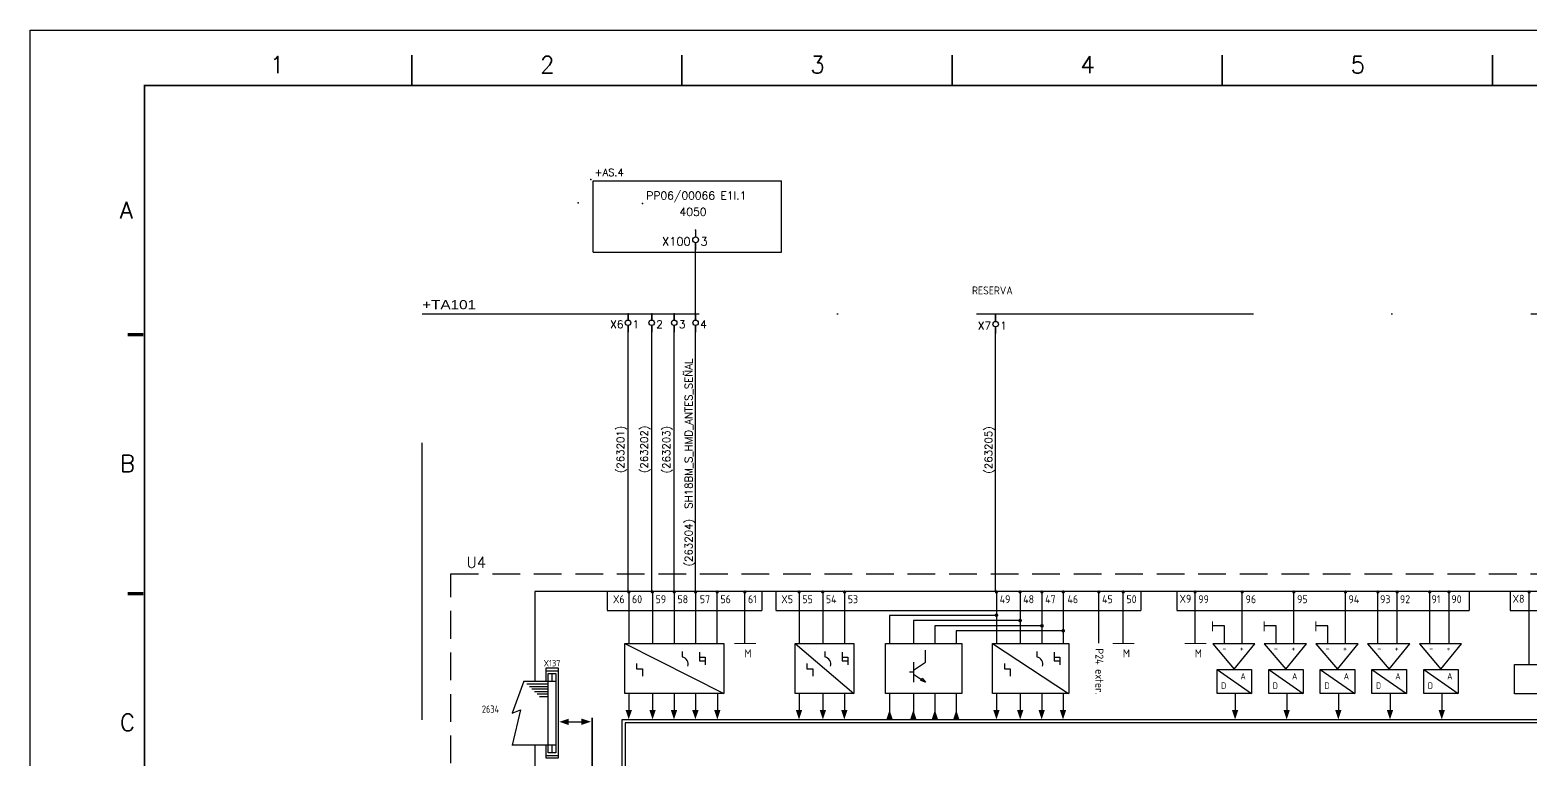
# Model space of a CAD drawing. Extents: x -25 to 1044, y -25744 to 292.
# Drawn here: x 56.4 to 327.5, y -5048.8 to -4916.9 of the extents above; entities that cross this region are included whole.
import ezdxf
from ezdxf.enums import TextEntityAlignment as Align

# ---------------------------------------------------------------- set-up
doc = ezdxf.new("R2010")
doc.units = 0
doc.header["$LTSCALE"] = 10
doc.header["$MEASUREMENT"] = 0
for name, pattern in [('DASHDOT', [1, 0.5, -0.25, 0, -0.25]), ('DASHED', [0.75, 0.5, -0.25]), ('LTY1', [0])]:
    doc.linetypes.add(name, pattern=pattern)
doc.layers.get('0').update_dxf_attribs({"linetype": 'CONTINUOUS'})
for name, color, linetype in [('1', 7, 'CONTINUOUS'), ('10', 5, 'CONTINUOUS'), ('2', 7, 'CONTINUOUS'), ('3', 8, 'CONTINUOUS'), ('8', 1, 'CONTINUOUS'), ('9', 6, 'CONTINUOUS'), ('ATRIBUTOS', 6, 'CONTINUOUS'), ('DIBUJO', 7, 'CONTINUOUS'), ('NODE', 7, 'CONTINUOUS')]:
    doc.layers.add(name, color=color, linetype=linetype)
doc.styles.add('DIN', font='DIN.shx', dxfattribs={"width": 0.85})
doc.styles.add('HELVETICA', font='HELV.SHX')
doc.styles.add('ISO', font='ISO')
doc.styles.add('ROMANS', font='romans')
doc.styles.get("Standard").update_dxf_attribs({"font": 'simplex'})

# ---------------------------------------------------------------- blocks, each defined once
blk = doc.blocks.new('ITEM')
at = {"layer": 'ATRIBUTOS', "style": 'HELVETICA', "width": 1.2}
blk.add_attdef('ITEM', (0, 1.25), '', height=2.5, dxfattribs=at)
blk = doc.blocks.new('NOD', base_point=(237.5, 170))
at = {"layer": 'NODE'}
blk.add_point((237.5, 170), dxfattribs=at)
blk = doc.blocks.new('PAGINA')
at = {"layer": '2'}
blk.add_blockref('NOD', (-1, -1), dxfattribs=at)
at = {"layer": '8', "style": 'ROMANS'}
blk.add_attdef('NPA', (0, -4.325), '', height=2, dxfattribs=at)
at = {"layer": '9', "style": 'ROMANS'}
blk.add_attdef('NP', (0, 0), '', height=2, dxfattribs=at)
blk = doc.blocks.new('$$PLD12C')
for p, q in [((0, 2.5), (0, 0.75)), ((0, -0.75), (0, -2.5))]:
    blk.add_line(p, q)
at = {"layer": '2'}
blk.add_circle((0, 0), 0.75, dxfattribs=at)
for p in [(0, 2.5), (0, -2.5)]:
    blk.add_blockref('NOD', p, dxfattribs=at)
at = {"layer": '8'}
blk.add_attdef('*A', (1.25, -1.5), '', height=2.15, dxfattribs=at)
at = {"layer": '9'}
blk.add_attdef('ID', text='', height=2.15, dxfattribs=at).set_placement((-1.25, -1.5), align=Align.RIGHT)
blk = doc.blocks.new('newcajec')
at = {"layer": '1'}
for points in [[(47.5, 272.5, 0.3, 0.3, 0), (47.5, 277.91, 0.3, 0.3, 0)], [(95.5, 272.5, 0.3, 0.3, 0), (95.5, 277.91, 0.3, 0.3, 0)], [(143.5, 272.5, 0.3, 0.3, 0), (143.5, 277.91, 0.3, 0.3, 0)], [(191.5, 272.5, 0.3, 0.3, 0), (191.5, 277.91, 0.3, 0.3, 0)], [(239.5, 272.5, 0.3, 0.3, 0), (239.5, 277.91, 0.3, 0.3, 0)], [(-2.99, 228.23, 0.6, 0.6, 0), (-0.18, 228.23, 0.6, 0.6, 0)], [(-2.99, 182.23, 0.6, 0.6, 0), (-0.18, 182.23, 0.6, 0.6, 0)]]:
    blk.add_lwpolyline(points, format="xyseb", dxfattribs=at)
at = {"layer": '1', "const_width": 0.3}
blk.add_lwpolyline([(0, 0), (0, 272.5), (383, 272.5), (383, 0)], close=True, dxfattribs=at)
at = {"layer": '1', "style": 'ROMANS'}
for s, p in [('1', (22.29, 274.68)), ('2', (70.29, 274.68)), ('3', (118.29, 274.68)), ('4', (166.29, 274.68)), ('5', (214.29, 274.68)), ('A', (-4.37, 248.84)), ('B', (-4.37, 203.84)), ('C', (-4.37, 157.84))]:
    blk.add_text(s, height=3, dxfattribs=at).set_placement(p)
at = {"layer": '10', "style": 'ROMANS'}
for tag, p in [('REV41', (3.5, 18.74)), ('REV43', (77.7, 18.74)), ('REV31', (3.5, 14.58)), ('REV33', (77.7, 14.58)), ('REV21', (3.5, 10.42)), ('REV23', (77.7, 10.42)), ('REV11', (3.5, 6.27)), ('REV13', (77.7, 6.27))]:
    blk.add_attdef(tag, text='', height=2.5, dxfattribs=at).set_placement(p, align=Align.MIDDLE)
for tag, p, height in [('REV42', (8, 17.49), 2.5), ('DOCUMENTTYPE', (216.43, 16.8), 2.5), ('NOTA', (305.32, 15.8), 3), ('SHEETNAME1', (100.5, 15.83), 2.5), ('DESIGNCHECK', (180.74, 14.83), 2.5), ('REV32', (8, 13.33), 2.5), ('SHEETNAME2', (100.5, 11.67), 2.5), ('OBJECT', (216.43, 12.4), 2.5), ('REV22', (8, 9.17), 2.5), ('ORDER', (305.32, 7.3), 4.5), ('SHEETNAME3', (100.5, 7.51), 2.5), ('DRAWINGCHECK', (180.53, 7.71), 2.5), ('CUSTOMER', (216.43, 8.08), 2.5), ('REV12', (8, 5.01), 2.5), ('SHEETNAME4', (100.5, 3.35), 2.5), ('DOCUMENT_ID', (305.32, 0.93), 4.4), ('USER', (180.63, 0.71), 2.5), ('DEPARTMENT', (271.93, 1.05), 2.5)]:
    blk.add_attdef(tag, p, '', height=height, dxfattribs=at)
for tag, width, p, p2 in [('REV44', 1.221199, (84.53, 17.49), (98.48, 17.49)), ('REV34', 1.221199, (84.53, 13.33), (98.48, 13.33)), ('REV24', 1.221199, (84.53, 9.17), (98.48, 9.17)), ('REV14', 1.221199, (84.53, 5.01), (98.48, 5.01)), ('CREATED2', 7.039915, (282.71, 1.05), (301.14, 1.05))]:
    blk.add_attdef(tag, text='', height=2.5, dxfattribs=dict(at, width=width)).set_placement(p, p2, align=Align.FIT)
for tag, p in [('SHEET', (382, 7.43)), ('NEXTSHEET', (382, 0.5))]:
    blk.add_attdef(tag, text='', height=2.5, dxfattribs=at).set_placement(p, align=Align.RIGHT)

msp = doc.modelspace()

# ---------------------------------------------------------------- linework, layer by layer
at = {"linetype": 'DASHED'}
for p, q in [((132.4, -5015.16), (427.53, -5015.16)), ((132.4, -5086.85), (132.4, -5015.16))]:
    msp.add_line(p, q, dxfattribs=at)
for p, q in [((412.99, -5018.34), (147.59, -5018.34)), ((164.54, -5018.42), (164.54, -5027.67)), ((168.8, -5018.42), (168.8, -5027.67)), ((172.75, -5018.42), (172.75, -5027.67)), ((176.61, -5018.42), (176.61, -5027.67)), ((180.51, -5027.69), (180.51, -5018.42)), ((185.49, -5027.69), (185.49, -5018.42)), ((195.31, -5018.42), (195.31, -5027.67)), ((199.56, -5018.42), (199.56, -5027.67)), ((203.52, -5018.42), (203.52, -5027.67)), ((230.95, -5018.42), (230.95, -5027.67)), ((235.21, -5018.42), (235.21, -5027.67)), ((239.16, -5018.42), (239.16, -5027.67)), ((243.01, -5018.42), (243.01, -5027.67)), ((249.44, -5027.69), (249.44, -5018.42)), ((253.85, -5027.69), (253.85, -5018.42)), ((266.83, -5027.69), (266.83, -5018.42)), ((275.34, -5027.69), (275.34, -5018.42)), ((284.66, -5027.69), (284.66, -5018.42)), ((293.99, -5027.69), (293.99, -5018.42)), ((299.83, -5027.69), (299.83, -5018.42)), ((303.32, -5027.69), (303.32, -5018.42)), ((309.19, -5027.69), (309.19, -5018.42)), ((312.68, -5027.69), (312.68, -5018.42)), ((327.15, -5031.4), (327.15, -5018.42)), ((211.64, -5022.65), (211.64, -5027.67)), ((215.94, -5023.59), (215.94, -5027.67)), ((219.82, -5024.55), (219.82, -5027.67)), ((223.68, -5025.42), (223.68, -5027.67)), ((277.62, -5027.78), (270, -5027.78)), ((270, -5027.78), (273.88, -5032.36)), ((273.88, -5032.36), (277.62, -5027.78)), ((286.95, -5027.78), (279.32, -5027.78)), ((279.32, -5027.78), (283.2, -5032.36)), ((283.2, -5032.36), (286.95, -5027.78)), ((296.28, -5027.78), (288.65, -5027.78)), ((288.65, -5027.78), (292.53, -5032.36)), ((292.53, -5032.36), (296.28, -5027.78)), ((305.6, -5027.78), (297.97, -5027.78)), ((297.97, -5027.78), (301.86, -5032.36)), ((301.86, -5032.36), (305.6, -5027.78)), ((314.96, -5027.78), (307.33, -5027.78)), ((307.33, -5027.78), (311.22, -5032.36)), ((311.22, -5032.36), (314.96, -5027.78)), ((149.54, -5032.2), (149.54, -5034.52)), ((151.85, -5032.2), (149.54, -5032.2)), ((149.54, -5032.67), (151.85, -5032.67)), ((150, -5047.46), (150, -5033.13)), ((150, -5033.13), (151.39, -5033.13)), ((151.39, -5033.13), (151.39, -5047.46)), ((151.85, -5048.39), (151.85, -5032.2)), ((145.57, -5034.51), (151.4, -5034.51)), ((150, -5035.05), (146.13, -5035.05)), ((149.97, -5035.52), (146.59, -5035.52)), ((149.93, -5035.98), (147.06, -5035.98)), ((149.9, -5036.44), (147.52, -5036.44)), ((164.55, -5036.77), (164.55, -5040.19)), ((168.85, -5036.77), (168.85, -5040.19)), ((172.73, -5036.77), (172.73, -5040.19)), ((176.59, -5036.77), (176.59, -5040.19)), ((180.55, -5036.77), (180.55, -5040.19)), ((195.32, -5036.77), (195.32, -5040.19)), ((199.61, -5036.77), (199.61, -5040.19)), ((203.49, -5036.77), (203.49, -5040.19)), ((211.64, -5036.77), (211.64, -5040.19)), ((215.94, -5036.77), (215.94, -5040.19)), ((219.82, -5036.77), (219.82, -5040.19)), ((223.68, -5036.77), (223.68, -5040.19)), ((230.96, -5036.77), (230.96, -5040.19)), ((235.25, -5036.77), (235.25, -5040.19)), ((239.14, -5036.77), (239.14, -5040.19)), ((242.99, -5036.77), (242.99, -5040.19)), ((274.06, -5036.77), (274.06, -5040.19)), ((283.39, -5036.77), (283.39, -5040.19)), ((292.71, -5036.77), (292.71, -5040.19)), ((302.04, -5036.77), (302.04, -5040.19)), ((311.4, -5036.77), (311.4, -5040.19)), ((149.86, -5036.9), (147.98, -5036.9)), ((149.83, -5037.36), (148.44, -5037.36)), ((143.44, -5046.03), (151.4, -5046.03)), ((149.54, -5046.08), (149.54, -5048.39)), ((151.39, -5047.46), (150, -5047.46)), ((149.54, -5047.93), (151.85, -5047.93)), ((149.54, -5048.39), (151.85, -5048.39))]:
    msp.add_line(p, q)
at = {"color": 3}
for p, q in [((160.65, -5018.42), (160.65, -5021.73)), ((188.58, -5018.42), (188.58, -5021.77)), ((191.09, -5018.42), (191.09, -5021.73)), ((257, -5018.42), (257, -5021.77)), ((263.53, -5018.42), (263.53, -5021.73)), ((316.35, -5018.42), (316.35, -5021.77)), ((323.73, -5018.42), (323.73, -5021.77)), ((160.65, -5021.77), (183.6, -5021.77)), ((183.18, -5021.77), (188.58, -5021.77)), ((191.09, -5021.77), (207.82, -5021.77)), ((204.69, -5021.77), (246.77, -5021.77)), ((244.76, -5021.77), (253.23, -5021.77)), ((252.39, -5021.77), (257, -5021.77)), ((263.53, -5021.77), (291.19, -5021.77)), ((289.18, -5021.77), (297.65, -5021.77)), ((296.81, -5021.77), (316.35, -5021.77)), ((323.73, -5021.77), (339.68, -5021.77)), ((163.33, -5041.47), (388.83, -5041.47)), ((163.33, -5058.68), (163.33, -5041.47)), ((388.25, -5042.05), (163.9, -5042.05)), ((163.9, -5042.05), (163.9, -5058.1))]:
    msp.add_line(p, q, dxfattribs=at)
at = {"linetype": 'LTY1'}
for p, q in [((215.96, -5031.09), (215.96, -5034.71)), ((215.96, -5032.54), (218.13, -5031.09)), ((218.13, -5031.09), (218.13, -5028.95)), ((215.96, -5032.91), (215.23, -5032.91)), ((215.96, -5033.26), (218.13, -5034.71)), ((217.26, -5034.42), (217.55, -5033.98)), ((217.55, -5033.98), (218.13, -5034.71)), ((218.13, -5034.71), (217.26, -5034.42))]:
    msp.add_line(p, q, dxfattribs=at)
at = {"linetype": 'Continuous'}
for p, q in [((145.57, -5034.51), (143.46, -5040.3)), ((145.01, -5039.72), (143.46, -5046.09)), ((143.46, -5040.3), (145.01, -5039.72))]:
    msp.add_line(p, q, dxfattribs=at)
for points in [[(164.4, -5018.42, 0.289, 0.289, 1), (164.69, -5018.42, 0.289, 0.289, 1)], [(168.66, -5018.42, 0.289, 0.289, 1), (168.95, -5018.42, 0.289, 0.289, 1)], [(172.61, -5018.42, 0.289, 0.289, 1), (172.9, -5018.42, 0.289, 0.289, 1)], [(176.46, -5018.42, 0.289, 0.289, 1), (176.75, -5018.42, 0.289, 0.289, 1)], [(180.37, -5018.42, 0.289, 0.289, 1), (180.66, -5018.42, 0.289, 0.289, 1)], [(185.35, -5018.42, 0.289, 0.289, 1), (185.64, -5018.42, 0.289, 0.289, 1)], [(195.16, -5018.42, 0.289, 0.289, 1), (195.45, -5018.42, 0.289, 0.289, 1)], [(199.42, -5018.42, 0.289, 0.289, 1), (199.71, -5018.42, 0.289, 0.289, 1)], [(203.37, -5018.42, 0.289, 0.289, 1), (203.66, -5018.42, 0.289, 0.289, 1)], [(230.8, -5018.42, 0.289, 0.289, 1), (231.09, -5018.42, 0.289, 0.289, 1)], [(235.06, -5018.42, 0.289, 0.289, 1), (235.35, -5018.42, 0.289, 0.289, 1)], [(239.01, -5018.42, 0.289, 0.289, 1), (239.3, -5018.42, 0.289, 0.289, 1)], [(242.87, -5018.42, 0.289, 0.289, 1), (243.16, -5018.42, 0.289, 0.289, 1)], [(249.29, -5018.42, 0.289, 0.289, 1), (249.58, -5018.42, 0.289, 0.289, 1)], [(253.7, -5018.42, 0.289, 0.289, 1), (253.99, -5018.42, 0.289, 0.289, 1)], [(266.68, -5018.42, 0.289, 0.289, 1), (266.97, -5018.42, 0.289, 0.289, 1)], [(275.19, -5018.42, 0.289, 0.289, 1), (275.48, -5018.42, 0.289, 0.289, 1)], [(284.52, -5018.42, 0.289, 0.289, 1), (284.81, -5018.42, 0.289, 0.289, 1)], [(293.85, -5018.42, 0.289, 0.289, 1), (294.13, -5018.42, 0.289, 0.289, 1)], [(299.69, -5018.42, 0.289, 0.289, 1), (299.98, -5018.42, 0.289, 0.289, 1)], [(303.17, -5018.42, 0.289, 0.289, 1), (303.46, -5018.42, 0.289, 0.289, 1)], [(309.05, -5018.42, 0.289, 0.289, 1), (309.34, -5018.42, 0.289, 0.289, 1)], [(312.53, -5018.42, 0.289, 0.289, 1), (312.82, -5018.42, 0.289, 0.289, 1)], [(327, -5018.42, 0.289, 0.289, 1), (327.29, -5018.42, 0.289, 0.289, 1)]]:
    msp.add_lwpolyline(points, format="xyseb", close=True)
for points in [[(150.69, -5033.13, 0.231, 0.231, 0), (150.69, -5034.52, 0.231, 0.231, 0)], [(164.53, -5041.44, 0, 1.16, 0), (164.53, -5039.71, 1.16, 1.16, 0)], [(168.83, -5041.44, 0, 1.16, 0), (168.83, -5039.71, 1.16, 1.16, 0)], [(172.71, -5041.44, 0, 1.16, 0), (172.71, -5039.71, 1.16, 1.16, 0)], [(176.57, -5041.44, 0, 1.16, 0), (176.57, -5039.71, 1.16, 1.16, 0)], [(180.53, -5041.44, 0, 1.16, 0), (180.53, -5039.71, 1.16, 1.16, 0)], [(195.29, -5041.44, 0, 1.16, 0), (195.29, -5039.71, 1.16, 1.16, 0)], [(199.59, -5041.44, 0, 1.16, 0), (199.59, -5039.71, 1.16, 1.16, 0)], [(203.47, -5041.44, 0, 1.16, 0), (203.47, -5039.71, 1.16, 1.16, 0)], [(211.64, -5039.71, 0, 1.16, 0), (211.64, -5041.45, 1.16, 1.16, 0)], [(215.93, -5039.71, 0, 1.16, 0), (215.93, -5041.45, 1.16, 1.16, 0)], [(219.82, -5039.71, 0, 1.16, 0), (219.82, -5041.45, 1.16, 1.16, 0)], [(223.69, -5039.71, 0, 1.16, 0), (223.69, -5041.45, 1.16, 1.16, 0)], [(230.94, -5041.44, 0, 1.16, 0), (230.94, -5039.71, 1.16, 1.16, 0)], [(235.23, -5041.44, 0, 1.16, 0), (235.23, -5039.71, 1.16, 1.16, 0)], [(239.11, -5041.44, 0, 1.16, 0), (239.11, -5039.71, 1.16, 1.16, 0)], [(242.97, -5041.44, 0, 1.16, 0), (242.97, -5039.71, 1.16, 1.16, 0)], [(274.04, -5041.44, 0, 1.16, 0), (274.04, -5039.71, 1.16, 1.16, 0)], [(283.36, -5041.44, 0, 1.16, 0), (283.36, -5039.71, 1.16, 1.16, 0)], [(292.69, -5041.44, 0, 1.16, 0), (292.69, -5039.71, 1.16, 1.16, 0)], [(302.02, -5041.44, 0, 1.16, 0), (302.02, -5039.71, 1.16, 1.16, 0)], [(311.38, -5041.44, 0, 1.16, 0), (311.38, -5039.71, 1.16, 1.16, 0)], [(151.98, -5041.87, 0, 1.16, 0), (153.71, -5041.87, 1.16, 1.16, 0)], [(157.71, -5041.84, 0, 1.16, 0), (155.98, -5041.84, 1.16, 1.16, 0)], [(157.94, -5041.14, 0.289, 0.289, 0), (157.94, -5059.52, 0.289, 0.289, 0)], [(150.69, -5046.08, 0.231, 0.231, 0), (150.69, -5047.46, 0.231, 0.231, 0)]]:
    msp.add_lwpolyline(points, format="xyseb")
at = {"layer": '2', "linetype": 'DASHDOT', "ltscale": 10}
for p, q in [((158.13, -4944.18), (192.12, -4944.18)), ((158.13, -4957.04), (158.13, -4944.18)), ((192.12, -4957.04), (192.12, -4944.18)), ((158.13, -4957.04), (192.12, -4957.04)), ((127.24, -4968.17), (437.27, -4968.17)), ((127.24, -5141.61), (127.24, -4968.17))]:
    msp.add_line(p, q, dxfattribs=at)
at = {"layer": '2'}
for p, q in [((230.97, -5022.65), (211.64, -5022.65)), ((235.24, -5023.59), (215.94, -5023.59)), ((239.14, -5024.55), (219.82, -5024.55)), ((243, -5025.42), (223.68, -5025.42)), ((272.13, -5024.54), (270.05, -5024.54)), ((272.13, -5027.77), (272.13, -5024.54)), ((281.45, -5024.54), (279.37, -5024.54)), ((281.45, -5027.77), (281.45, -5024.54)), ((290.78, -5024.54), (288.7, -5024.54)), ((290.78, -5027.77), (290.78, -5024.54)), ((163.81, -5027.74), (181.68, -5036.74)), ((194.57, -5027.74), (205.19, -5036.74)), ((230.21, -5027.74), (243.97, -5036.74)), ((165.96, -5031.33), (165.96, -5032.27)), ((174.18, -5029.18), (174.18, -5030.14)), ((177.29, -5029.27), (177.29, -5030.2)), ((177.29, -5030.2), (177.29, -5030.83)), ((177.29, -5030.2), (178.34, -5030.2)), ((177.29, -5030.83), (178.35, -5030.83)), ((178.34, -5030.2), (178.34, -5031.56)), ((196.72, -5031.33), (196.72, -5032.27)), ((199.94, -5029.18), (199.94, -5030.14)), ((203.05, -5029.27), (203.05, -5030.2)), ((203.05, -5030.2), (203.05, -5030.83)), ((203.05, -5030.2), (204.1, -5030.2)), ((203.05, -5030.83), (204.11, -5030.83)), ((204.1, -5030.2), (204.1, -5031.56)), ((232.37, -5031.33), (232.37, -5032.27)), ((238.23, -5029.18), (238.23, -5030.14)), ((241.34, -5029.27), (241.34, -5030.2)), ((241.34, -5030.2), (241.34, -5030.83)), ((241.34, -5030.2), (242.39, -5030.2)), ((241.34, -5030.83), (242.4, -5030.83)), ((242.39, -5030.2), (242.39, -5031.56)), ((165.96, -5032.27), (167.01, -5032.27)), ((167.01, -5032.27), (167.01, -5033.62)), ((196.72, -5032.27), (197.77, -5032.27)), ((197.77, -5032.27), (197.77, -5033.62)), ((232.37, -5032.27), (233.42, -5032.27)), ((233.42, -5032.27), (233.42, -5033.62)), ((270.79, -5032.4), (277.01, -5036.76)), ((280.11, -5032.4), (286.34, -5036.76)), ((289.44, -5032.4), (295.66, -5036.76)), ((298.77, -5032.4), (304.99, -5036.76)), ((308.13, -5032.4), (314.35, -5036.76)), ((153.73, -5041.84), (155.98, -5041.84))]:
    msp.add_line(p, q, dxfattribs=at)
at = {"layer": '2', "const_width": 0.296}
for points in [[(230.77, -5022.62, 1), (231.13, -5022.62, 1)], [(235.03, -5023.57, 1), (235.39, -5023.57, 1)], [(238.99, -5024.53, 1), (239.35, -5024.53, 1)], [(242.82, -5025.42, 1), (243.18, -5025.42, 1)]]:
    msp.add_lwpolyline(points, format="xyb", close=True, dxfattribs=at)
at = {"layer": '2', "const_width": 0.197}
for points in [[(269.96, -5023.72), (269.96, -5025.52)], [(279.29, -5023.72), (279.29, -5025.52)], [(288.62, -5023.72), (288.62, -5025.52)], [(183.58, -5027.71), (187.51, -5027.71)], [(251.94, -5027.71), (255.86, -5027.71)], [(264.92, -5027.71), (268.84, -5027.71)]]:
    msp.add_lwpolyline(points, dxfattribs=at)
at = {"layer": '2'}
for points in [[(163.81, -5027.74), (181.7, -5027.74), (181.7, -5036.76), (163.81, -5036.76)], [(194.57, -5027.74), (205.21, -5027.74), (205.21, -5036.76), (194.57, -5036.76)], [(210.89, -5027.74), (224.67, -5027.74), (224.67, -5036.76), (210.89, -5036.76)], [(230.21, -5027.74), (243.99, -5027.74), (243.99, -5036.76), (230.21, -5036.76)], [(270.78, -5032.4), (277.01, -5032.4), (277.01, -5036.76), (270.78, -5036.76)], [(280.11, -5032.4), (286.33, -5032.4), (286.33, -5036.76), (280.11, -5036.76)], [(289.43, -5032.4), (295.66, -5032.4), (295.66, -5036.76), (289.43, -5036.76)], [(298.76, -5032.4), (304.98, -5032.4), (304.98, -5036.76), (298.76, -5036.76)], [(308.12, -5032.4), (314.35, -5032.4), (314.35, -5036.76), (308.12, -5036.76)], [(324.52, -5031.53), (368.5, -5031.53), (368.5, -5036.8), (324.52, -5036.8)]]:
    msp.add_lwpolyline(points, close=True, dxfattribs=at)
for centre in [(173.9, -5031.5), (199.66, -5031.5), (237.95, -5031.5)]:
    msp.add_arc(centre, 1.37, 345.6888, 77.132, dxfattribs=at)
at = {"layer": '3', "color": 0}
for p, q in [((147.59, -5018.34), (147.59, -5034.51)), ((147.59, -5046.03), (147.59, -5055.36))]:
    msp.add_line(p, q, dxfattribs=at)
at = {"layer": 'DIBUJO'}
for p, q in [((176.61, -4966.06), (176.61, -4955.35)), ((176.61, -4957.04), (176.61, -4956.11)), ((176.61, -4968.17), (176.61, -4966.06)), ((164.4, -4969.31), (164.4, -4968.17)), ((168.68, -4969.31), (168.68, -4968.17)), ((172.75, -4969.31), (172.75, -4968.17)), ((176.61, -4969.31), (176.61, -4968.17)), ((230.8, -4969.57), (230.8, -4968.17)), ((164.4, -5018.42), (164.4, -4970.29)), ((168.68, -5018.34), (168.68, -4970.29)), ((172.75, -5018.57), (172.75, -4970.29)), ((176.61, -5018.57), (176.61, -4970.29)), ((230.8, -5018.42), (230.8, -4970.54))]:
    msp.add_line(p, q, dxfattribs=at)
msp.add_lwpolyline([(56.4, -4916.94), (476.4, -4916.94), (476.4, -5213.94), (56.4, -5213.94), (56.4, -4916.94)], dxfattribs=at)

# ---------------------------------------------------------------- block references
ref = msp.add_blockref('PAGINA', (158.34, -4943.3), dxfattribs=dict(xscale=0.6568639771137149, yscale=0.6568639771137149, zscale=0.6568639771137149))
ref.add_attrib('NP', '+AS.4', (158.34, -4943.3), dxfattribs={"layer": '9', "height": 1.314, "style": 'ROMANS'})
ref = msp.add_blockref('PAGINA', (167.7, -4947.54), dxfattribs=dict(xscale=0.710186072823135, yscale=0.710186072823135, zscale=0.710186072823135))
ref.add_attrib('NP', 'PP06/00066 E1I.1', (167.7, -4947.54), dxfattribs={"layer": '9', "height": 1.4204, "style": 'ROMANS'})
ref = msp.add_blockref('PAGINA', (156.08, -4947.42), dxfattribs=dict(xscale=0.710186072823135, yscale=0.710186072823135, zscale=0.710186072823135))
ref.add_attrib('NPA', '4050', (173.71, -4950.49), dxfattribs={"layer": '8', "height": 1.42, "style": 'ROMANS'})
at = {"layer": '2', "color": 7, "xscale": 1.01651376146789, "yscale": 1.01651376146789, "zscale": 1.01651376146789}
msp.add_blockref('newcajec', (77.07, -5203.94), dxfattribs=at)
at = {"layer": '2', "color": 7}
for p, xscale, yscale, zscale, values in [((176.61, -4954.82), 0.7041944614641076, 0.7041944614641076, 0.7041944614641076, {'ID': 'X100', '*A': '3'}), ((164.4, -4969.8), 0.6513222271171373, 0.6513222271171373, 0.6513222271171373, {'ID': 'X6', '*A': '1'}), ((168.68, -4969.8), 0.6513222271171373, 0.6513222271171373, 0.6513222271171373, {'*A': '2'}), ((172.75, -4969.8), 0.6513222271171373, 0.6513222271171373, 0.6513222271171373, {'*A': '3'}), ((176.61, -4969.8), 0.6513222271171373, 0.6513222271171373, 0.6513222271171373, {'*A': '4'}), ((230.8, -4970.05), 0.6513222271171373, 0.6513222271171373, 0.6513222271171373, {'ID': 'X7', '*A': '1'})]:
    msp.add_blockref('$$PLD12C', p, dxfattribs=dict(at, xscale=xscale, yscale=yscale, zscale=zscale)).add_auto_attribs(values)
at = {"layer": 'DIBUJO', "xscale": 0.6568639771137149, "yscale": 0.6568639771137149, "zscale": 0.6568639771137149}
msp.add_blockref('ITEM', (127.24, -4968.17), dxfattribs=at).add_auto_attribs({'ITEM': '+TA101'})

# ---------------------------------------------------------------- texts
at = {"style": 'ISO'}
for s, height, p in [('RESERVA', 1.445, (226.53, -4964.69)), ('X6', 1.445, (161.68, -5020.45)), ('60', 1.445, (165.12, -5020.45)), ('59', 1.445, (169.38, -5020.45)), ('58', 1.445, (173.33, -5020.45)), ('57', 1.445, (177.37, -5020.45)), ('56', 1.445, (181.09, -5020.45)), ('61', 1.445, (186.07, -5020.45)), ('X5', 1.445, (192.08, -5020.45)), ('55', 1.445, (195.88, -5020.45)), ('54', 1.445, (200.14, -5020.45)), ('53', 1.445, (204.09, -5020.45)), ('49', 1.445, (231.53, -5020.45)), ('48', 1.445, (235.78, -5020.45)), ('47', 1.445, (239.74, -5020.45)), ('46', 1.445, (243.77, -5020.45)), ('45', 1.445, (250.02, -5020.45)), ('50', 1.445, (254.42, -5020.45)), ('X9', 1.445, (264.01, -5020.37)), ('99', 1.445, (267.4, -5020.45)), ('96', 1.445, (275.95, -5020.45)), ('95', 1.445, (285.24, -5020.45)), ('94', 1.445, (294.53, -5020.45)), ('93', 1.445, (300.23, -5020.45)), ('92', 1.445, (303.82, -5020.45)), ('91', 1.445, (309.52, -5020.45)), ('90', 1.445, (313.11, -5020.45)), ('X8', 1.445, (324.16, -5020.37)), ('+', 1.16, (274.88, -5029.19)), ('+', 1.16, (284.21, -5029.19)), ('+', 1.16, (293.53, -5029.19)), ('+', 1.16, (302.86, -5029.19)), ('+', 1.16, (312.22, -5029.19)), ('M', 1.45, (185.43, -5030.23)), ('M', 1.45, (253.79, -5030.23)), ('M', 1.45, (266.77, -5030.23)), ('-', 1.16, (271.74, -5029.19)), ('-', 1.16, (281.06, -5029.19)), ('-', 1.16, (290.39, -5029.19)), ('-', 1.16, (299.72, -5029.19)), ('-', 1.16, (309.08, -5029.19)), ('A', 1.16, (275.01, -5034.22)), ('A', 1.16, (284.33, -5034.22)), ('A', 1.16, (293.66, -5034.22)), ('A', 1.16, (302.98, -5034.22)), ('A', 1.16, (312.34, -5034.22)), ('D', 1.16, (271.51, -5035.91)), ('D', 1.16, (280.84, -5035.91)), ('D', 1.16, (290.16, -5035.91)), ('D', 1.16, (299.49, -5035.91)), ('D', 1.16, (308.85, -5035.91))]:
    msp.add_text(s, height=height, dxfattribs=at).set_placement(p)
msp.add_text('X137', height=1.156, dxfattribs=at).set_placement((150.67, -5031.86), align=Align.CENTER)
msp.add_text('P24 exter.', height=1.445, rotation=270, dxfattribs=at).set_placement((248.82, -5028.59))
at = {"color": 1, "style": 'DIN', "width": 0.85}
msp.add_text('2634', height=1.314, dxfattribs=at).set_placement((141.12, -5040.23), align=Align.RIGHT)
at = {"layer": '2', "color": 6}
for s, height, p in [('(263204)  SH18BM_S_HMD_ANTES_SEÑAL', 1.3501, (176.03, -5013.81)), ('(263201)', 1.35, (163.71, -4996.96)), ('(263202)', 1.35, (167.99, -4996.95)), ('(263203)', 1.35, (172, -4996.99)), ('(263205)', 1.35, (230.18, -4997.05))]:
    msp.add_text(s, height=height, rotation=90, dxfattribs=at).set_placement(p)
msp.add_text('U4', height=1.971, dxfattribs=at).set_placement((135.24, -5014.03))

doc.saveas('drawing.dxf')
